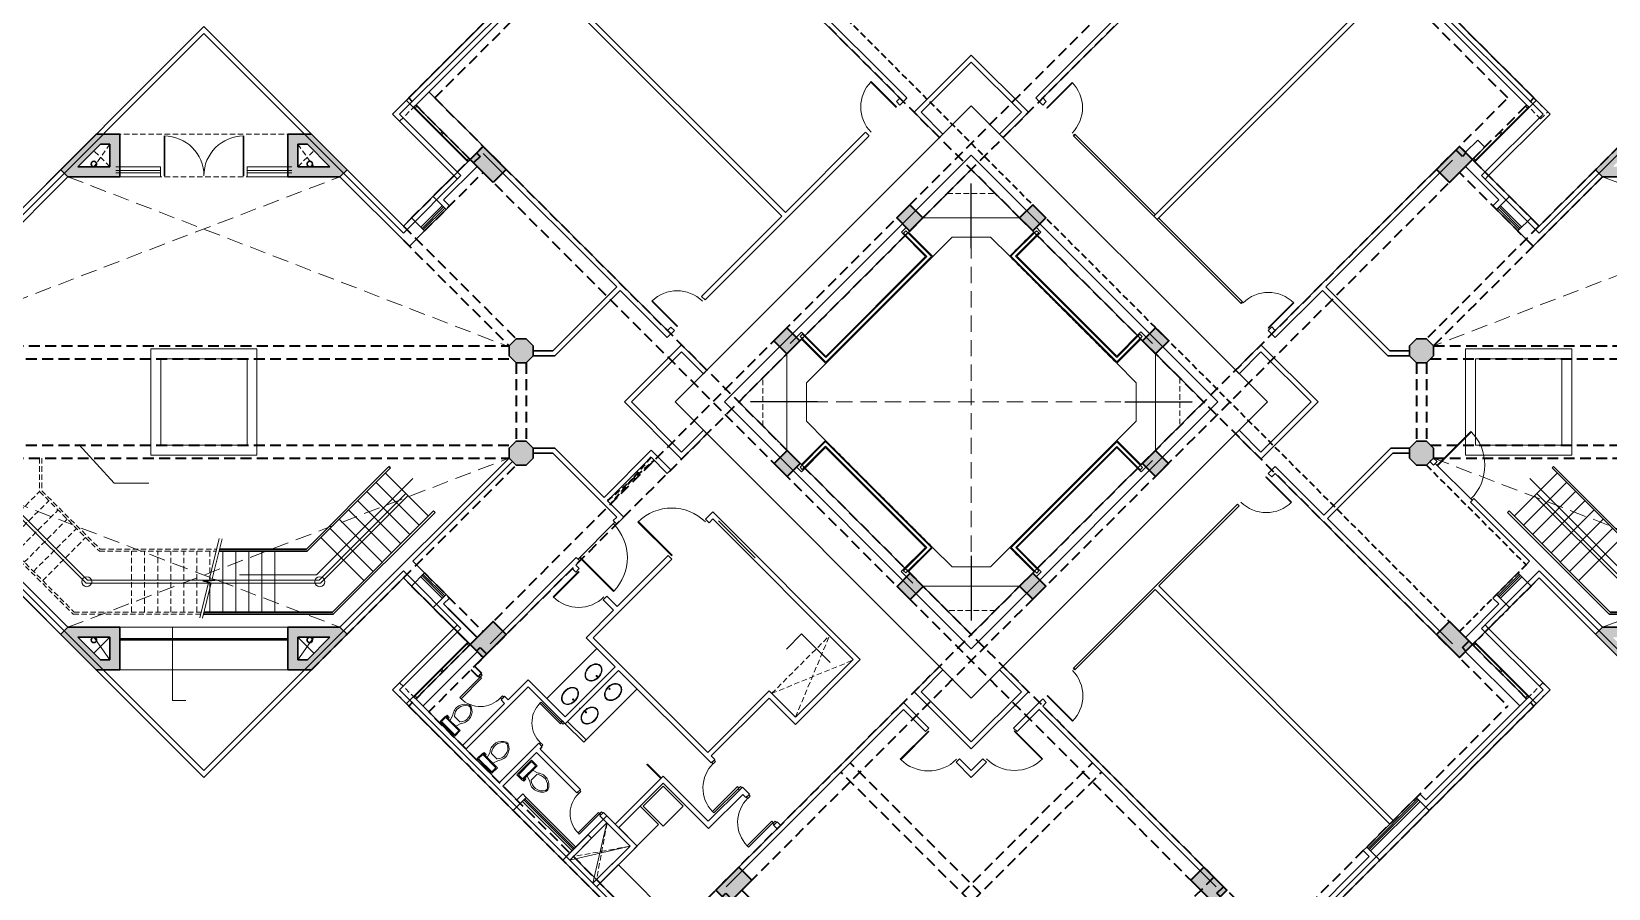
# Model space of a CAD drawing. Header units: inches. Extents: x 5542223 to 12533222, y 497239 to 5189502.
# Drawn here: x 7105477 to 7141803, y 2072452 to 2092188 of the extents above; entities that cross this region are included whole.
import ezdxf

# ---------------------------------------------------------------- set-up
doc = ezdxf.new("R2010")
doc.units = ezdxf.units.IN
doc.header["$MEASUREMENT"] = 0
for name, pattern in [('DASHDOT', [1, 0.5, -0.25, 0, -0.25]), ('DASHED2', [0.375, 0.25, -0.125]), ('HIDDEN', [0.375, 0.25, -0.125]), ('HIDDENX2', [0.75, 0.5, -0.25])]:
    doc.linetypes.add(name, pattern=pattern)
doc.layers.get('0').update_dxf_attribs({"color": 1})
for name, color, linetype, lineweight in [('beam_primary', 7, 'HIDDENX2', 35), ('C_ColHatch', 7, 'Continuous', 0), ('Column', 7, 'Continuous', 35), ('DOOR', 7, 'Continuous', 9), ('ELE', 7, 'Continuous', 13), ('Glass', 251, 'Continuous', 20), ('GLAZING', 7, 'Continuous', 13), ('hatch', 8, 'Continuous', 9), ('Level', 7, 'Continuous', 5), ('Low Wall', 7, 'Continuous', 25), ('Parapet', 253, 'Continuous', 9), ('PROJECTION', 7, 'HIDDEN', 18), ('Railling', 7, 'Continuous', 20), ('Ramp', 7, 'Continuous', 13), ('TH3', 7, 'Continuous', 13), ('WALL', 7, 'Continuous', 30), ('water_supply', 7, 'DASHDOT', 13), ('WIN', 7, 'Continuous', 20)]:
    doc.layers.add(name, color=color, linetype=linetype, lineweight=lineweight)
doc.layers.add('BlkTAdmin', color=7, linetype='Continuous')
doc.layers.add('net', color=7, linetype='DASHED2')
doc.layers.add('fur', color=7, linetype='Continuous', lineweight=15, plot=False)
doc.dimstyles.get("Standard").update_dxf_attribs({"dimtxt": 2.5, "dimasz": 2, "dimexe": 3, "dimexo": 5, "dimgap": 0.09, "dimtad": 1, "dimtoh": 1, "dimdec": 0, "dimzin": 0, "dimdsep": 46, "dimtxsty": 'Standard', "dimcen": 0.09, "dimclrd": 256, "dimclre": 256, "dimclrt": 256, "dimadec": 0, "dimazin": 0, "dimtfac": 1, "dimtdec": 4, "dimtofl": 0, "dimtmove": 0, "dimatfit": 3, "dimfxl": 1, "dimtvp": 500, "dimtolj": 1, "dimtzin": 0, "dimlwd": -1, "dimlwe": -1, "dimarcsym": 0})

# ---------------------------------------------------------------- blocks, each defined once
blk = doc.blocks.new('Door')
for p, q in [((0, 0.458), (0, 0.444)), ((0, 0.458), (0.917, 0.458)), ((0, 0.444), (0.917, 0.444))]:
    blk.add_line(p, q)
blk.add_arc((0, 0.458), 0.917, 270, 360)
blk = doc.blocks.new('Doorr')
for p, q in [((0, -0.458), (0, -0.444)), ((0, -0.444), (0.917, -0.444)), ((0, -0.458), (0.917, -0.458))]:
    blk.add_line(p, q)
blk.add_arc((0, -0.458), 0.917, 0, 90)
blk = doc.blocks.new('COLUMN 750X425')
at = {"layer": 'beam_primary'}
blk.add_hatch(color=256, dxfattribs=at).paths.add_polyline_path([(-635, 212.5), (115, 212.5), (115, -212.5), (-635, -212.5)])
at = {"layer": 'Column'}
for p, q in [((0, 0), (0, 212.5)), ((115, 0), (0, 0))]:
    blk.add_line(p, q, dxfattribs=at)
blk.add_lwpolyline([(-635, 212.5), (115, 212.5), (115, -212.5), (-635, -212.5)], close=True, dxfattribs=at)
blk = doc.blocks.new('col450x615')
at = {"layer": 'C_ColHatch', "ltscale": 0.1}
blk.add_hatch(color=256, dxfattribs=at).paths.add_polyline_path([(-225, 225), (-225, -225), (225, -225), (225, 225)])
at = {"layer": 'Column', "ltscale": 0.1}
blk.add_lwpolyline([(-225, -225), (225, -225), (225, 225), (-225, 225)], close=True, dxfattribs=at)
blk = doc.blocks.new('Toilet - top')
for p, q in [((-10, -8.5), (-8, -8.5)), ((-10, -9.5), (-10, -8.5)), ((-7, -9.5), (-10, -9.5)), ((-8, -8.5), (-8, -8)), ((-7, -8), (-7, -9.5)), ((-4, -8), (-6, -14)), ((4, -14), (-4, -14)), ((4, -8), (6, -14)), ((9.5, -6), (9.5, -2))]:
    blk.add_line(p, q)
blk.add_lwpolyline([(10.5, -8), (10.5, 0), (-10.5, 0), (-10.5, -8)], close=True)
for points in [[(-9.5, -2), (-9.5, -6)], [(8.5, -1), (-8.5, -1)], [(-8.5, -7), (8.5, -7)]]:
    blk.add_lwpolyline(points)
for centre, radius, start, end in [((-8.6, -1.9), 0.884, 81.8699, 188.1301), ((-8.6, -6.1), 0.884, 171.8699, 278.1301), ((3.5, -21.6), 12.2, 141.4691, 247.9714), ((4.2, -21.8), 11.3, 136.3677, 238.9468), ((-3.5, -21.6), 12.2, 292.0284, 38.5307), ((-4.2, -21.8), 11.3, 301.053, 43.6321), ((8.6, -1.9), 0.884, 351.8699, 98.1301), ((8.6, -6.1), 0.884, 261.8699, 8.1301), ((0, -27.9), 4, 245.7318, 294.2682), ((0, -29), 4, 254.8605, 285.1395)]:
    blk.add_arc(centre, radius, start, end)
blk = doc.blocks.new('basin2')
for points in [[(278, -206, 0.12976), (261, -133, 0.106426), (201, -63, 0.084431), (116, -18, 0.073534), (7, 0, 0.073534), (-102, -14, 0.084431), (-188, -55, 0.106426), (-251, -122, 0.12976), (-272, -195, 0.12976), (-254, -269, 0.106426), (-194, -339, 0.084431), (-109, -383, 0.073534), (-1, -402, 0.073534), (108, -388, 0.084431), (195, -347, 0.106426), (258, -279, 0.12976)], [(263, -201, 0.119977), (247, -140, 0.106426), (192, -75, 0.084431), (111, -33, 0.073534), (7, -15, 0.073534), (-97, -28, 0.084431), (-180, -67, 0.106426), (-238, -130, 0.12976), (-257, -196, 0.009633), (-257, -201, 0.119977), (-240, -262, 0.106426), (-185, -327, 0.084431), (-104, -369, 0.073534), (0, -387, 0.073534), (104, -373, 0.084431), (187, -334, 0.106426), (245, -272, 0.12976), (263, -206, 0.009633)]]:
    blk.add_lwpolyline(points, format="xyb", close=True)
for radius in [17.8, 12.2]:
    blk.add_circle((-4, -64), radius)
blk = doc.blocks.new('TerraceAdmin')
at = {"layer": 'Parapet', "color": 7, "ltscale": 0.1}
for p, q in [((-6629, -3963), (-13169, -10505)), ((13170, -10504), (6629, -3963)), ((-13081, -13244), (-17678, -8648)), ((17678, -8648), (13081, -13244)), ((-13169, -10505), (-11756, -11918)), ((11756, -11918), (13170, -10504)), ((-11756, -11918), (-13081, -13244)), ((13081, -13244), (11756, -11918)), ((11616, -16141), (11616, -18126)), ((11616, -16141), (13602, -16141)), ((13602, -18126), (13602, -16141)), ((11616, -18126), (13602, -18126)), ((-22276, -21020), (-17678, -25618)), ((-17678, -25618), (-13081, -21022)), ((-13081, -21022), (-11756, -22348)), ((11756, -22348), (13081, -21022)), ((13081, -21022), (17678, -25618)), ((-11756, -22348), (-13170, -23762)), ((13170, -23762), (11756, -22348)), ((-13170, -23762), (-6629, -30303)), ((6629, -30303), (13170, -23762)), ((-9329, -27604), (-8392, -26667)), ((-9247, -27685), (-8392, -26829)), ((-8392, -26829), (-8717, -28215)), ((-8392, -26667), (-7699, -27360)), ((-8392, -26829), (-7861, -27360)), ((-7861, -27360), (-9247, -27685)), ((-7861, -27360), (-8717, -28215)), ((-7699, -27360), (-8636, -28297))]:
    blk.add_line(p, q, dxfattribs=at)
at = {"layer": 'Parapet', "color": 7}
for p, q in [((-11918, -11918), (-11837, -12000)), ((11918, -11918), (11837, -12000)), ((-11918, -22348), (-11837, -22267)), ((11918, -22348), (11837, -22267))]:
    blk.add_line(p, q, dxfattribs=at)
at = {"layer": 'Parapet', "color": 7, "ltscale": 0.1}
for points in [[(22355, -13163), (17678, -8485), (13081, -13081), (11918, -11918), (13332, -10504), (6629, -3801), (5215, -5215), (0, 0), (-5215, -5215), (-6629, -3801), (-13332, -10505), (-11918, -11918), (-13081, -13081), (-17678, -8485), (-22274, -13081), (-22300, -13055)], [(-17678, -8648), (-22274, -13244), (-22274, -13244), (-22381, -13137)], [(-733, -11044), (-1317, -10460), (0, -9143), (1317, -10460), (733, -11044), (652, -10963), (1154, -10460), (0, -9306), (-1154, -10460), (-652, -10963), (-733, -11044)], [(-16455, -18357), (-16455, -15912), (-18900, -15912), (-18900, -18357), (-16455, -18357)], [(-6089, -16400), (-6673, -15816), (-7990, -17133), (-6673, -18450), (-6089, -17866), (-6171, -17785), (-6673, -18288), (-7828, -17133), (-6673, -15979), (-6171, -16482), (-6089, -16400)], [(6089, -17866), (6673, -18450), (7990, -17133), (6673, -15816), (6089, -16400), (6171, -16482), (6673, -15979), (7828, -17133), (6673, -18288), (6171, -17785), (6089, -17866)], [(13832, -18356), (13832, -15911), (11386, -15911), (11386, -18356), (13832, -18356)], [(-16685, -18127), (-16685, -16142), (-18670, -16142), (-18670, -18127), (-16685, -18127)], [(-22300, -21208), (-22276, -21183), (-17678, -25781), (-13081, -21185), (-11918, -22348), (-13332, -23762), (-6629, -30466), (-5215, -29051), (-4358, -29909), (-4358, -32642), (-5819, -34104), (0, -39923), (5819, -34104), (4358, -32642), (4358, -29909), (5215, -29051), (6629, -30466), (13332, -23762), (11918, -22348), (13081, -21185), (17678, -25781), (22355, -21104), (22274, -21022)], [(733, -23222), (1317, -23807), (0, -25124), (-1317, -23807), (-733, -23222), (-652, -23304), (-1154, -23807), (0, -24961), (1154, -23807), (652, -23304), (733, -23222)]]:
    blk.add_lwpolyline(points, dxfattribs=at)
for points in [[(-6822, -17133), (0, -10311), (6822, -17133), (0, -23955)], [(0, -22815), (-5682, -17133), (0, -11452), (5682, -17133)], [(0, -22490), (-5356, -17133), (0, -11777), (5356, -17133)]]:
    blk.add_lwpolyline(points, close=True, dxfattribs=at)
at = {"layer": 'TH3', "color": 7}
blk.add_lwpolyline([(11616, -16141), (13602, -16141), (13602, -18126), (11616, -18126)], close=True, dxfattribs=at)
blk = doc.blocks.new('Admin')
at = {"layer": 'Column'}
for points in [[(53585, 1168), (53585, 938), (53423, 776), (53193, 776), (53030, 938), (53030, 1168), (53193, 1331), (53423, 1331)], [(73770, 1168), (73770, 938), (73933, 776), (74163, 776), (74325, 938), (74325, 1168), (74163, 1331), (73933, 1331)], [(53585, -1417), (53585, -1187), (53423, -1024), (53193, -1024), (53030, -1187), (53030, -1417), (53193, -1580), (53423, -1580)], [(73770, -1417), (73770, -1187), (73933, -1024), (74163, -1024), (74325, -1187), (74325, -1417), (74163, -1580), (73933, -1580)]]:
    blk.add_hatch(color=256, dxfattribs=at).paths.add_polyline_path(points)
at = {"layer": 'WALL'}
h = blk.add_hatch(color=256, dxfattribs=at)
h.paths.add_polyline_path([(42784, 5145), (43683, 6044), (43970, 6044), (44066, 6044), (44066, 5064), (42866, 5064)])
h.paths.add_polyline_path([(43095, 5294), (43836, 5294), (43836, 5814), (43615, 5814)], flags=16)
h.paths.add_polyline_path([(43520, 6044), (43683, 6044), (42784, 5145), (42703, 5226)])
h = blk.add_hatch(color=256, dxfattribs=at)
h.paths.add_polyline_path([(49216, 5145), (48317, 6044), (48029, 6044), (47934, 6044), (47934, 5064), (49134, 5064)])
h.paths.add_polyline_path([(48904, 5294), (48164, 5294), (48164, 5814), (48384, 5814)], flags=16)
h.paths.add_polyline_path([(48479, 6044), (48317, 6044), (49216, 5145), (49297, 5226)])
h = blk.add_hatch(color=256, dxfattribs=at)
h.paths.add_polyline_path([(78139, 5145), (79038, 6044), (79325, 6044), (79421, 6044), (79421, 5064), (78221, 5064)])
h.paths.add_polyline_path([(78451, 5294), (79191, 5294), (79191, 5814), (78971, 5814)], flags=16)
h.paths.add_polyline_path([(78875, 6044), (79038, 6044), (78139, 5145), (78058, 5226)])
h = blk.add_hatch(color=256, dxfattribs=at)
h.paths.add_polyline_path([(42703, -5475), (42866, -5313), (44066, -5313), (44065, -6293), (43522, -6293)])
h.paths.add_polyline_path([(43096, -5543), (43616, -6063), (43836, -6063), (43836, -5543)], flags=16)
h = blk.add_hatch(color=256, dxfattribs=at)
h.paths.add_polyline_path([(49297, -5475), (49134, -5313), (47934, -5313), (47935, -6293), (48478, -6293)])
h.paths.add_polyline_path([(48904, -5543), (48384, -6063), (48164, -6063), (48164, -5543)], flags=16)
h = blk.add_hatch(color=256, dxfattribs=at)
h.paths.add_polyline_path([(78058, -5475), (78221, -5313), (79421, -5313), (79420, -6293), (78877, -6293)])
h.paths.add_polyline_path([(78451, -5543), (78971, -6063), (79191, -6063), (79191, -5543)], flags=16)
at = {"layer": 'beam_primary', "ltscale": 500}
for p, q in [((50719, 6878), (56676, 12836)), ((76637, 6878), (70680, 12835)), ((70680, 12234), (51181, -7264)), ((51319, 6878), (56675, 12234)), ((56675, 12234), (76036, -7127)), ((76036, 6878), (70680, 12234)), ((52132, 5463), (50717, 6878)), ((51319, 6878), (70680, -12483)), ((62032, -7127), (76036, 6878)), ((75223, 5463), (76637, 6878)), ((78876, 6044), (74163, 1331)), ((50783, 4115), (52433, 5764)), ((76759, 3927), (74922, 5764)), ((51084, 3814), (52433, 5163)), ((52433, 5163), (69184, -11588)), ((78221, 5064), (74325, 1168)), ((50596, 3927), (53193, 1331)), ((50596, 3602), (53030, 1168)), ((38970, 1168), (53030, 1168)), ((74325, 1168), (88385, 1168)), ((38900, 868), (53100, 868)), ((53193, 776), (53193, -1024)), ((53423, 776), (53423, -1024)), ((73933, 776), (73933, -1098)), ((74163, 776), (74163, -1098)), ((74255, 868), (88455, 868)), ((38900, -1117), (53100, -1117)), ((38970, -1417), (53030, -1417)), ((74255, -1117), (88455, -1117)), ((74325, -1417), (88385, -1417)), ((48479, -6293), (53193, -1580)), ((52132, -5712), (50718, -7127)), ((75223, -5712), (76637, -7127)), ((56730, -13139), (50718, -7127)), ((56538, -12621), (51181, -7264)), ((56538, -12621), (62005, -7153)), ((70680, -13084), (76637, -7127)), ((70680, -12483), (76036, -7127)), ((59745, -15159), (66469, -8435)), ((59745, -15583), (66681, -8647)), ((67610, -15583), (60674, -8647)), ((67610, -15159), (60886, -8435))]:
    blk.add_line(p, q, dxfattribs=at)
at = {"layer": 'beam_primary', "ltscale": 300}
for p, q in [((52132, 5463), (52433, 5764)), ((75223, 5463), (75060, 5626)), ((56304, -1399), (55371, -2474)), ((55300, -2403), (56375, -1470))]:
    blk.add_line(p, q, dxfattribs=at)
at = {"layer": 'beam_primary', "ltscale": 500}
for points in [[(51084, -4063), (52433, -5412), (68965, 11120), (66287, 13798)], [(76621, 3464), (74922, 5163), (58390, -11369), (59745, -12724), (59745, -15809), (58459, -17095)], [(50783, -4364), (52433, -6013)], [(69265, -11069), (67610, -12724), (67610, -15809), (68896, -17095)]]:
    blk.add_lwpolyline(points, dxfattribs=at)
at = {"layer": 'beam_primary', "ltscale": 300}
for points in [[(74163, -1580), (76458, -3876), (74922, -5412), (58390, 11120), (61068, 13798)], [(76572, -4364), (74922, -6013)]]:
    blk.add_lwpolyline(points, dxfattribs=at)
at = {"layer": 'Column'}
for p, q in [((50783, -4364), (50783, -4364)), ((51455, -5035), (52123, -5704)), ((51455, -5035), (52123, -5704)), ((51618, -4873), (52286, -5541)), ((52235, -6211), (52433, -6013)), ((52314, -6453), (52153, -6292)), ((52235, -6211), (52396, -6372)), ((52314, -6453), (52396, -6372))]:
    blk.add_line(p, q, dxfattribs=at)
at = {"layer": 'ELE'}
for p, q in [((53900, -6950), (55049, -5801)), ((54802, -7908), (55979, -6731))]:
    blk.add_line(p, q, dxfattribs=at)
for points in [[(52396, -6484), (51923, -6958), (51894, -6930), (52368, -6456)], [(52379, -6389), (52407, -6417), (52357, -6467), (52329, -6438)], [(52909, -6919), (52881, -6891), (52831, -6940), (52860, -6969)], [(54212, -7537), (53738, -7064), (53766, -7035), (54240, -7509)], [(54307, -7520), (54279, -7548), (54230, -7499), (54258, -7470)], [(53777, -8050), (53805, -8022), (53756, -7972), (53727, -8001)], [(57752, -8373), (57782, -8403), (57730, -8455), (57700, -8425)], [(54657, -9063), (54686, -9092), (54636, -9141), (54608, -9113)], [(58288, -8982), (57715, -9555), (57749, -9589), (58322, -9016)], [(58388, -9009), (58359, -8979), (58307, -9031), (58336, -9061)], [(58551, -9172), (58580, -9202), (58529, -9253), (58499, -9224)], [(55092, -9576), (54618, -10050), (54647, -10078), (55120, -9604)], [(55188, -9594), (55159, -9565), (55110, -9615), (55138, -9643)], [(59083, -9777), (58514, -10346), (58548, -10380), (59117, -9811)], [(59187, -9808), (59158, -9779), (59106, -9831), (59136, -9860)]]:
    blk.add_lwpolyline(points, close=True, dxfattribs=at)
for centre, radius, start, end in [((52368, -6505), 635, 225.4418, 316.7873), ((54191, -7509), 635, 135.4418, 226.7873), ((58273, -9012), 778, 134.0125, 224.2306), ((55071, -9604), 635, 133.2127, 224.5582), ((59068, -9807), 773, 134.0125, 224.2306)]:
    blk.add_arc(centre, radius, start, end, dxfattribs=at)
at = {"layer": 'fur', "ltscale": 0.1}
for p, q in [((56470, -9859), (56046, -9435)), ((55912, -10418), (56470, -9859)), ((55548, -10782), (56962, -12197))]:
    blk.add_line(p, q, dxfattribs=at)
blk.add_lwpolyline([(56120, -9435), (56579, -9894), (57039, -9435), (56579, -8975)], close=True, dxfattribs=at)
at = {"layer": 'Glass', "ltscale": 3}
for p, q in [((50826, 6660), (52077, 5409)), ((50836, 6671), (52088, 5419)), ((76519, 6671), (75267, 5419)), ((76529, 6660), (75278, 5409)), ((45000, 5204), (43970, 5204)), ((45000, 5204), (43970, 5204)), ((45000, 5154), (43970, 5154)), ((45000, 5154), (43970, 5154)), ((48029, 5204), (47000, 5204)), ((48029, 5204), (47000, 5204)), ((48029, 5154), (47000, 5154)), ((48029, 5154), (47000, 5154)), ((51027, 3872), (51522, 4367)), ((76329, 3872), (75834, 4367)), ((51053, 3845), (51548, 4340)), ((76302, 3845), (75807, 4340)), ((51027, -4121), (51522, -4615)), ((51053, -4094), (51548, -4589)), ((76302, -4094), (75807, -4589)), ((76329, -4121), (75834, -4615)), ((47934, -5583), (44066, -5583)), ((47934, -5583), (44066, -5583)), ((47934, -5603), (44066, -5603)), ((47934, -5603), (44066, -5603)), ((47934, -5603), (44066, -5603)), ((47934, -5603), (44066, -5603)), ((50826, -6909), (52077, -5658)), ((50836, -6920), (52088, -5668)), ((76519, -6920), (75267, -5668)), ((76529, -6909), (75278, -5657)), ((53369, -9291), (54511, -10433)), ((53395, -9265), (54537, -10407)), ((73960, -9265), (72818, -10407)), ((73986, -9291), (72844, -10433))]:
    blk.add_line(p, q, dxfattribs=at)
at = {"layer": 'GLAZING'}
for points in [[(50863, 6644), (50836, 6671), (50881, 6715), (50907, 6688)], [(76492, 6644), (76519, 6671), (76474, 6715), (76448, 6688)], [(51476, 6032), (51449, 6058), (51493, 6102), (51520, 6076)], [(75880, 6032), (75906, 6058), (75862, 6102), (75835, 6076)], [(52088, 5419), (52062, 5446), (52106, 5490), (52132, 5463)], [(75267, 5419), (75294, 5446), (75249, 5490), (75223, 5463)], [(44066, -5573), (44118, -5573), (44118, -5613), (44066, -5613)], [(44709, -5573), (44761, -5573), (44761, -5613), (44709, -5613)], [(44709, -5573), (44761, -5573), (44761, -5613), (44709, -5613)], [(45349, -5573), (45401, -5573), (45401, -5613), (45349, -5613)], [(45349, -5573), (45401, -5573), (45401, -5613), (45349, -5613)], [(45988, -5573), (46040, -5573), (46040, -5613), (45988, -5613)], [(45988, -5573), (46040, -5573), (46040, -5613), (45988, -5613)], [(46628, -5573), (46680, -5573), (46680, -5613), (46628, -5613)], [(46628, -5573), (46680, -5573), (46680, -5613), (46628, -5613)], [(47268, -5573), (47320, -5573), (47320, -5613), (47268, -5613)], [(47268, -5573), (47320, -5573), (47320, -5613), (47268, -5613)], [(47882, -5573), (47934, -5573), (47934, -5613), (47882, -5613)], [(47882, -5573), (47934, -5573), (47934, -5613), (47882, -5613)], [(52088, -5668), (52062, -5695), (52106, -5739), (52132, -5712)], [(75267, -5668), (75293, -5695), (75249, -5739), (75223, -5712)], [(51476, -6281), (51449, -6307), (51493, -6351), (51520, -6325)], [(75879, -6281), (75906, -6307), (75862, -6351), (75835, -6325)], [(50863, -6893), (50836, -6920), (50881, -6964), (50907, -6937)], [(76492, -6893), (76519, -6920), (76474, -6964), (76448, -6937)]]:
    blk.add_lwpolyline(points, close=True, dxfattribs=at)
at = {"layer": 'hatch'}
for points in [[(45907, -5095), (46106, -4284), (45974, -4251), (46261, -4224), (46129, -4192), (46355, -3270)], [(45969, -5100), (46168, -4288), (46037, -4256), (46324, -4229), (46192, -4197), (46418, -3275)]]:
    blk.add_lwpolyline(points, dxfattribs=at)
at = {"layer": 'Level'}
for p, q in [((62557, 4118), (64791, 4118)), ((59428, 989), (59428, -1231)), ((67920, 989), (67920, -1238)), ((74366, -1539), (75214, -2388)), ((55468, -2896), (54620, -3745)), ((57851, -2861), (58699, -3710)), ((57851, -2861), (58699, -3710)), ((62564, -4367), (64791, -4367)), ((43836, -6063), (43466, -5543)), ((43836, -5543), (43466, -5913)), ((48164, -6063), (48534, -5543)), ((48164, -5543), (48534, -5913)), ((45278, -6998), (45584, -6998))]:
    blk.add_line(p, q, dxfattribs=at)
at = {"layer": 'Level', "ltscale": 0.3}
for p, q in [((51170, -2753), (50180, -1763)), ((76185, -2753), (77175, -1763)), ((50958, -2965), (49968, -1975)), ((76397, -2965), (77387, -1975)), ((50534, -3389), (49544, -2400)), ((50746, -3177), (49756, -2187)), ((76609, -3177), (77599, -2187)), ((76822, -3389), (77812, -2400)), ((50109, -3814), (49119, -2824)), ((50321, -3602), (49331, -2612)), ((77034, -3602), (78024, -2612)), ((77246, -3814), (78236, -2824)), ((49685, -4238), (48695, -3248)), ((49897, -4026), (48907, -3036)), ((77458, -4026), (78448, -3036)), ((77670, -4238), (78660, -3248)), ((46435, -4963), (46435, -3563)), ((46735, -4963), (46735, -3563)), ((47035, -4963), (47035, -3563)), ((47335, -4963), (47335, -3563)), ((47635, -4963), (47635, -3563)), ((46135, -4963), (46135, -4280))]:
    blk.add_line(p, q, dxfattribs=at)
at = {"layer": 'Level', "color": 8, "ltscale": 0.3}
for p, q in [((50648, -2232), (48655, -4225)), ((50701, -2285), (48686, -4300)), ((76654, -2285), (78669, -4300)), ((76707, -2232), (78700, -4225)), ((41694, -2709), (43285, -4300)), ((41747, -2656), (43316, -4225)), ((43285, -4300), (48686, -4300)), ((43316, -4225), (48655, -4225))]:
    blk.add_line(p, q, dxfattribs=at)
at = {"layer": 'Level'}
for points in [[(62788, 3229), (63235, 3675), (64120, 3675), (64563, 3233)], [(60324, 765), (59878, 318), (59878, -567), (60321, -1010)], [(67031, -1014), (67477, -567), (67477, 318), (67035, 761)], [(64567, -3478), (64120, -3924), (63235, -3924), (62792, -3481)]]:
    blk.add_lwpolyline(points, dxfattribs=at)
at = {"layer": 'Level', "color": 8, "ltscale": 0.3}
for centre in [(43301, -4263), (48670, -4263)]:
    blk.add_circle(centre, 115, dxfattribs=at)
at = {"layer": 'Low Wall'}
for p, q in [((54324, -7537), (54749, -7961)), ((54377, -7484), (54802, -7908)), ((52808, -8891), (53713, -7986)), ((53713, -7986), (53794, -8067)), ((54749, -7961), (54802, -7908)), ((52889, -8972), (53663, -8198)), ((53663, -8198), (54593, -9128)), ((53744, -8117), (53794, -8067)), ((53744, -8117), (54674, -9046)), ((56205, -8477), (56218, -8464)), ((56523, -8796), (56205, -8477)), ((56537, -8782), (56218, -8464)), ((54593, -9128), (54674, -9046))]:
    blk.add_line(p, q, dxfattribs=at)
at = {"layer": 'PROJECTION', "ltscale": 500}
for p, q in [((50346, 6505), (50718, 6878)), ((50508, 6343), (50881, 6715)), ((76793, 6397), (76474, 6715)), ((76955, 6559), (76637, 6878)), ((76793, 6397), (76955, 6559)), ((50508, 6343), (50346, 6505)), ((43836, 5814), (43466, 5294)), ((43970, 6044), (48029, 6044)), ((48164, 5814), (48534, 5294)), ((43836, 5294), (43466, 5664)), ((48164, 5294), (48534, 5664)), ((45000, 5064), (43970, 5064)), ((43970, 5064), (48029, 5064)), ((48029, 5064), (47000, 5064)), ((42215, -1418), (42215, -2187)), ((41225, -3177), (42215, -2187)), ((41437, -3389), (42427, -2400)), ((42215, -2187), (43591, -3563)), ((41650, -3602), (42640, -2612)), ((41862, -3814), (42852, -2824)), ((42074, -4026), (43064, -3036)), ((42286, -4238), (43276, -3248)), ((43591, -3563), (46283, -3563)), ((44335, -4963), (44335, -3563)), ((44635, -4963), (44635, -3563)), ((44935, -4963), (44935, -3563)), ((45235, -4963), (45235, -3563)), ((45535, -4963), (45535, -3563)), ((45835, -4963), (45835, -3563)), ((46135, -4247), (46135, -3563)), ((59078, -6839), (60411, -5506)), ((59626, -7387), (60411, -5506)), ((59078, -6839), (60934, -6078)), ((50508, -6591), (50345, -6754)), ((50856, -7264), (50345, -6754)), ((50508, -6591), (50881, -6964)), ((76847, -6591), (76474, -6964)), ((77010, -6754), (76692, -7072)), ((76847, -6591), (77010, -6754)), ((55286, -9821), (55042, -11125)), ((55816, -10351), (54512, -10595))]:
    blk.add_line(p, q, dxfattribs=at)
at = {"layer": 'PROJECTION', "ltscale": 1500}
for p, q in [((38970, 1168), (49134, 5064)), ((42866, 5064), (52973, 1168)), ((84489, 5064), (74325, 1168)), ((78221, 5064), (88385, 1168)), ((63678, 4678), (63678, -4928)), ((58875, -124), (68481, -124)), ((38970, -1417), (49134, -5313)), ((42866, -5313), (53030, -1417)), ((74325, -1417), (84489, -5313)), ((78221, -5313), (88385, -1417))]:
    blk.add_line(p, q, dxfattribs=at)
at = {"layer": 'PROJECTION', "ltscale": 500}
for points in [[(59429, -1232), (58875, -678), (58875, 428), (59768, 1321), (60324, 765), (62788, 3229), (62232, 3785), (63125, 4678), (64232, 4678), (65120, 3789), (64563, 3233), (67027, 768), (67584, 1325), (68481, 428), (68481, -678), (67589, -1571), (67031, -1014), (64567, -3478), (65124, -4035), (64232, -4928), (63125, -4928), (62228, -4031), (62785, -3474), (60321, -1010), (59764, -1567), (59728, -1532)], [(67027, 768), (64563, 3233), (65120, 3789)], [(59764, -1567), (60317, -1014), (62785, -3474), (62228, -4031), (62264, -4067)], [(42265, -1418), (42265, -2167), (43611, -3513), (46296, -3513)], [(40978, -3425), (41225, -3177), (43011, -4963), (45939, -4963)], [(41013, -3460), (41225, -3248), (42990, -5013), (45927, -5013)]]:
    blk.add_lwpolyline(points, dxfattribs=at)
at = {"layer": 'Railling', "ltscale": 0.1}
blk.add_lwpolyline([(62186, 3902), (62069, 3786), (62626, 3229), (60324, 927), (59767, 1484), (59504, 1221)], dxfattribs=at)
at = {"layer": 'Railling'}
for points in [[(62414, 3968), (62232, 3786), (62788, 3229), (60324, 765), (59767, 1322), (59732, 1286)], [(67770, 1139), (67584, 1325), (67027, 768), (64563, 3233), (65120, 3789), (64942, 3968)], [(65166, 3906), (65283, 3789), (64726, 3233), (67027, 931), (67584, 1488), (67851, 1221)], [(59728, -1532), (59764, -1567), (60321, -1010), (62785, -3474), (62228, -4031), (62414, -4217)], [(64942, -4217), (65124, -4035), (64567, -3478), (67031, -1014), (67588, -1571), (67770, -1388)], [(67031, -1148), (64701, -3478), (65237, -4014), (65184, -4067), (64595, -3478), (67031, -1042), (67620, -1631), (67567, -1684), (67031, -1148)], [(59647, -1613), (59764, -1730), (60321, -1173), (62622, -3474), (62065, -4031), (62332, -4298)], [(67851, -1470), (67588, -1733), (67031, -1176), (64729, -3478), (65286, -4035), (65173, -4148)]]:
    blk.add_lwpolyline(points, dxfattribs=at)
at = {"layer": 'Railling', "ltscale": 0.1}
for points in [[(59735, 1382), (60324, 793), (62760, 3229), (62171, 3818), (62118, 3765), (62654, 3229), (60324, 899), (59788, 1435)], [(67616, 1385), (67027, 797), (64591, 3233), (65180, 3821), (65233, 3768), (64698, 3233), (67027, 903), (67563, 1438)], [(59785, -1680), (60321, -1144), (62650, -3474), (62115, -4010), (62168, -4063), (62757, -3474), (60321, -1038), (59732, -1627)]]:
    blk.add_lwpolyline(points, close=True, dxfattribs=at)
at = {"layer": 'WALL', "ltscale": 0.5}
for p, q in [((62032, 6877), (57870, 11039)), ((62194, 6878), (58033, 11039)), ((65161, 6878), (69322, 11039)), ((65323, 6878), (69485, 11039)), ((50664, 6823), (53126, 9285)), ((76692, 6823), (74229, 9285)), ((62114, 6796), (62114, 6796)), ((65242, 6796), (65242, 6796)), ((65323, 6715), (65405, 6796)), ((66030, 6008), (66066, 6043)), ((55509, 2525), (52433, 5601)), ((56676, 1521), (52514, 5683)), ((56675, 1358), (55589, 2443)), ((56757, 1602), (56676, 1521)), ((56838, 1521), (56757, 1602)), ((70598, -1689), (70598, -1689)), ((57724, -2656), (57557, -2822)), ((57724, -2818), (57639, -2904)), ((61121, -6054), (59626, -7549)), ((60959, -6054), (59626, -7387)), ((50663, -7072), (53126, -9534)), ((62113, -7208), (58033, -11288)), ((62113, -7045), (59285, -9874)), ((65242, -7208), (69322, -11288)), ((65251, -7036), (65251, -7036)), ((65323, -6964), (65405, -7045)), ((65323, -7127), (69403, -11207)), ((76692, -7072), (74229, -9534)), ((53426, -9234), (53126, -9534)), ((53288, -9372), (53126, -9534)), ((53345, -9152), (53207, -9290)), ((73929, -9234), (74010, -9152)), ((73929, -9234), (74229, -9534)), ((74010, -9152), (74148, -9290)), ((55123, -9658), (55816, -10351)), ((54851, -10093), (54268, -10676)), ((59203, -9955), (57952, -11207)), ((54932, -10174), (54512, -10595)), ((55816, -10351), (55042, -11125)), ((55979, -10351), (55123, -11207)), ((72706, -10457), (72787, -10376)), ((72706, -10457), (72843, -10595)), ((72787, -10376), (73087, -10676)), ((54268, -10676), (56730, -13139)), ((54512, -10595), (54830, -10913)), ((72843, -10595), (70462, -12976)), ((73087, -10676), (70625, -13139)), ((54911, -10994), (55042, -11125)), ((55123, -11206), (56893, -12976))]:
    blk.add_line(p, q, dxfattribs=at)
at = {"layer": 'WALL', "ltscale": 0.6}
for p, q in [((53957, 9515), (59314, 4158)), ((54038, 9597), (59395, 4239)), ((73318, 9597), (67880, 4159)), ((73399, 9515), (67961, 4078)), ((62032, 6877), (61951, 6796)), ((61951, 6796), (62033, 6714)), ((62114, 6796), (62033, 6714)), ((65242, 6796), (65323, 6715)), ((65323, 6878), (65405, 6796)), ((57546, 2228), (61316, 5998)), ((59395, 4239), (61235, 6079)), ((61244, 6088), (61325, 6007)), ((66030, 6008), (67880, 4159)), ((66066, 6043), (67915, 4194)), ((70680, 1521), (74682, 5524)), ((74215, 5057), (74682, 5524)), ((71846, 2525), (74763, 5442)), ((57465, 2309), (59314, 4158)), ((67961, 4078), (69891, 2147)), ((57546, 2228), (57465, 2309)), ((69927, 2182), (69891, 2147)), ((70680, 1359), (71765, 2444)), ((70517, 1521), (70598, 1603)), ((70598, -1689), (70517, -1770)), ((70598, -1852), (70517, -1770)), ((70680, -1770), (70598, -1852)), ((70680, -1608), (71802, -2730)), ((70680, -1770), (74682, -5772)), ((66030, -6257), (69810, -2478)), ((67996, -4362), (69845, -2513)), ((69845, -2513), (69810, -2478)), ((57557, -2822), (57639, -2904)), ((61121, -6054), (57724, -2656)), ((60959, -6054), (57724, -2818)), ((71883, -2811), (74763, -5691)), ((54565, -4044), (54483, -3962)), ((54646, -3962), (54565, -3881)), ((54646, -3962), (54565, -4044)), ((56696, -3658), (56779, -3741)), ((66066, -6292), (67915, -4443)), ((73317, -9845), (67915, -4443)), ((73399, -9764), (67996, -4362)), ((55473, -6225), (54803, -5555)), ((66030, -6257), (66066, -6292)), ((62702, -7634), (62113, -7045)), ((62620, -7715), (62113, -7208)), ((64653, -7634), (65251, -7036)), ((64735, -7715), (65251, -7199)), ((65251, -7036), (65323, -6964)), ((65323, -7127), (65405, -7045)), ((62702, -7634), (62620, -7715)), ((64653, -7634), (64735, -7715)), ((63409, -8341), (63328, -8422)), ((63678, -8610), (63409, -8341)), ((63678, -8610), (63946, -8341)), ((63946, -8341), (64028, -8422)), ((63678, -8772), (63328, -8422)), ((63678, -8772), (64028, -8422))]:
    blk.add_line(p, q, dxfattribs=at)
at = {"layer": 'WALL'}
for p, q in [((53207, 9041), (50827, 6661)), ((74148, 9041), (76529, 6660)), ((50827, 6661), (50664, 6823)), ((76529, 6660), (76692, 6823)), ((76529, 6660), (76692, 6823)), ((43520, 6044), (41103, 3627)), ((43096, 5294), (43616, 5814)), ((43520, 6044), (44066, 6044)), ((43616, 5814), (43836, 5814)), ((43836, 5814), (43836, 5294)), ((44066, 6044), (44066, 5064)), ((48479, 6044), (47934, 6044)), ((47934, 6044), (47934, 5064)), ((48164, 5814), (48164, 5294)), ((48384, 5814), (48164, 5814)), ((48904, 5294), (48384, 5814)), ((48479, 6044), (50596, 3927)), ((75343, 5909), (75060, 5626)), ((75506, 5746), (75343, 5909)), ((78876, 6044), (76759, 3927)), ((51278, 4610), (52132, 5463)), ((75506, 5746), (75223, 5463)), ((76006, 4680), (75223, 5463)), ((76077, 4610), (75223, 5463)), ((42866, 5064), (42703, 5226)), ((43096, 5294), (43836, 5294)), ((48904, 5294), (48164, 5294)), ((49134, 5064), (49297, 5226)), ((51522, 4528), (52295, 5301)), ((75833, 4528), (75060, 5301)), ((78221, 5064), (78058, 5226)), ((42866, 5064), (41266, 3464)), ((42866, 5064), (44066, 5064)), ((49134, 5064), (47934, 5064)), ((49134, 5064), (50734, 3464)), ((78221, 5064), (76621, 3464)), ((78221, 5064), (79421, 5064)), ((51278, 4610), (51579, 4309)), ((51522, 4528), (51660, 4390)), ((51660, 4390), (51579, 4309)), ((75833, 4528), (75695, 4390)), ((75695, 4390), (75776, 4309)), ((76077, 4610), (75776, 4309)), ((50783, 4115), (50596, 3927)), ((50783, 4115), (51084, 3814)), ((50783, 4115), (50783, 4115)), ((50783, 4115), (51084, 3814)), ((67961, 4078), (67880, 4159)), ((67996, 4113), (69927, 2182)), ((76572, 4115), (76271, 3814)), ((76572, 4115), (76572, 4115)), ((76572, 4115), (76759, 3927)), ((51084, 3814), (50734, 3464)), ((76271, 3814), (76621, 3464)), ((55509, 2525), (54037, 1053)), ((55590, 2444), (54084, 938)), ((71765, 2444), (73271, 938)), ((71846, 2525), (73318, 1053)), ((70517, 1521), (70680, 1359)), ((70598, 1603), (70680, 1521)), ((53585, 1053), (54037, 1053)), ((53585, 938), (54084, 938)), ((73770, 938), (73271, 938)), ((73770, 1053), (73318, 1053)), ((49134, -5313), (53030, -1417)), ((53585, -1187), (54084, -1187)), ((53585, -1302), (54037, -1302)), ((54037, -1302), (55509, -2774)), ((54084, -1187), (55219, -2322)), ((71802, -2730), (73345, -1187)), ((71883, -2811), (73392, -1302)), ((73770, -1187), (73345, -1187)), ((73770, -1302), (73392, -1302)), ((74325, -1417), (74244, -1498)), ((74407, -1498), (74325, -1417)), ((48380, -3563), (50299, -1644)), ((50263, -1609), (50299, -1644)), ((50815, -3794), (53111, -1498)), ((74325, -1580), (74244, -1498)), ((74407, -1498), (74325, -1580)), ((77092, -1609), (77056, -1644)), ((78975, -3563), (77056, -1644)), ((55300, -2403), (55671, -2774)), ((75255, -2347), (75174, -2428)), ((76540, -3794), (75174, -2428)), ((76759, -3851), (75255, -2347)), ((51324, -2670), (51289, -2634)), ((55427, -2856), (55509, -2937)), ((76031, -2670), (76066, -2634)), ((43520, -6293), (40734, -3506)), ((42866, -5313), (40897, -3344)), ((46347, -3563), (48380, -3563)), ((51084, -4063), (50815, -3794)), ((54579, -3704), (54660, -3785)), ((76459, -3876), (76540, -3794)), ((78221, -5313), (76759, -3851)), ((48479, -6293), (50596, -4176)), ((50783, -4364), (50596, -4176)), ((50783, -4364), (51084, -4063)), ((50946, -4201), (51084, -4063)), ((76572, -4364), (76271, -4063)), ((76572, -4364), (76759, -4176)), ((78876, -6293), (76759, -4176)), ((51278, -4859), (51579, -4558)), ((51522, -4777), (51660, -4639)), ((51660, -4639), (51579, -4558)), ((75695, -4639), (75776, -4558)), ((75833, -4777), (75695, -4639)), ((76077, -4859), (75776, -4558)), ((76572, -4364), (76572, -4364)), ((51278, -4859), (52132, -5712)), ((51522, -4777), (52295, -5550)), ((75833, -4777), (75069, -5541)), ((76077, -4859), (75232, -5704)), ((42866, -5313), (42703, -5475)), ((42866, -5313), (44066, -5313)), ((44066, -6293), (44066, -5313)), ((49134, -5313), (47934, -5313)), ((47934, -6293), (47934, -5313)), ((49134, -5313), (49297, -5475)), ((75819, -5117), (75232, -5704)), ((78221, -5313), (78058, -5475)), ((78221, -5313), (79421, -5313)), ((43096, -5543), (43836, -5543)), ((43096, -5543), (43616, -6063)), ((43836, -6063), (43836, -5543)), ((48904, -5543), (48164, -5543)), ((48164, -6063), (48164, -5543)), ((48904, -5543), (48384, -6063)), ((43616, -6063), (43836, -6063)), ((48384, -6063), (48164, -6063)), ((43520, -6293), (44066, -6293)), ((48479, -6293), (47934, -6293)), ((54324, -7374), (53470, -6520)), ((54324, -7537), (53470, -6683)), ((50826, -6909), (50663, -7072)), ((51954, -8037), (50826, -6909)), ((74148, -9290), (76529, -6909)), ((76529, -6909), (76692, -7072)), ((52808, -8891), (52035, -8118)), ((53207, -9290), (52889, -8972)), ((53426, -9234), (53345, -9152)), ((55205, -9577), (55473, -9845)), ((59122, -9874), (59203, -9793)), ((54851, -10093), (54932, -10174)), ((55555, -9927), (55979, -10351))]:
    blk.add_line(p, q, dxfattribs=at)
at = {"layer": 'WALL', "ltscale": 0.1}
for p, q in [((62194, 6878), (62113, 6796)), ((62114, 6796), (62195, 6877)), ((62114, 6796), (62195, 6877)), ((65242, 6796), (65161, 6878)), ((56838, 1521), (56675, 1359)), ((70598, -1689), (70680, -1608)), ((70598, -1689), (70680, -1608)), ((55201, -4680), (55282, -4599)), ((55439, -4918), (55201, -4680)), ((55520, -4836), (55282, -4599)), ((54965, -5554), (57605, -8194)), ((53007, -6983), (53470, -6520)), ((54324, -7374), (55473, -6225)), ((54324, -7537), (55554, -6307)), ((57687, -8438), (55554, -6307)), ((52035, -8118), (53470, -6683)), ((59626, -7387), (59019, -6780)), ((51954, -8037), (52926, -7065)), ((52845, -6983), (52926, -6902)), ((52845, -6983), (52926, -7065)), ((52926, -6902), (53007, -6983)), ((59626, -7549), (59019, -6943)), ((65251, -7036), (65170, -7118)), ((57687, -8276), (57768, -8357)), ((57687, -8438), (57768, -8357)), ((55473, -9845), (56576, -8742)), ((55555, -9927), (56576, -8905)), ((57616, -9782), (56576, -8742)), ((57623, -9951), (56576, -8905)), ((58404, -8993), (57616, -9782)), ((58567, -9156), (58404, -8993)), ((58411, -9163), (57623, -9951)), ((58411, -9163), (58486, -9237)), ((58486, -9237), (58567, -9156)), ((55123, -9658), (55205, -9577)), ((59122, -9874), (59203, -9793)), ((59203, -9793), (59285, -9874)), ((59203, -9955), (59122, -9874))]:
    blk.add_line(p, q, dxfattribs=at)
at = {"layer": 'WALL', "ltscale": 0.3}
for p, q in [((55219, -2322), (56304, -1236)), ((55300, -2403), (56304, -1399)), ((56304, -1236), (56757, -1689)), ((56304, -1399), (56675, -1770)), ((56675, -1770), (56757, -1689)), ((55427, -2856), (55509, -2774)), ((55509, -2937), (55671, -2774)), ((52592, -5691), (54579, -3704)), ((52673, -5772), (54483, -3962)), ((54565, -3881), (54660, -3785)), ((54965, -5554), (56779, -3741)), ((55520, -4836), (56696, -3658)), ((56099, -4256), (56626, -3729)), ((54803, -5555), (55439, -4918)), ((57605, -8194), (59019, -6780)), ((57687, -8276), (59019, -6943))]:
    blk.add_line(p, q, dxfattribs=at)
at = {"layer": 'WALL'}
for points in [[(53585, 1168), (53585, 938), (53423, 776), (53193, 776), (53030, 938), (53030, 1168), (53193, 1331), (53423, 1331)], [(73770, 1168), (73770, 938), (73933, 776), (74163, 776), (74325, 938), (74325, 1168), (74163, 1331), (73933, 1331)], [(53585, -1417), (53585, -1187), (53423, -1024), (53193, -1024), (53030, -1187), (53030, -1417), (53193, -1580), (53423, -1580)], [(73770, -1417), (73770, -1187), (73933, -1024), (74163, -1024), (74325, -1187), (74325, -1417), (74163, -1580), (73933, -1580)], [(49297, -5475), (49134, -5313), (47934, -5313), (47935, -6293), (48478, -6293)]]:
    blk.add_lwpolyline(points, close=True, dxfattribs=at)
for points in [[(46359, -3513), (48360, -3513), (50263, -1609)], [(80996, -3513), (78995, -3513), (77092, -1609)], [(45991, -5013), (48981, -5013), (51324, -2670)], [(46003, -4963), (48960, -4963), (51289, -2634)], [(46310, -5013), (48981, -5013), (51324, -2670)], [(81364, -5013), (78374, -5013), (76031, -2670)], [(81352, -4963), (78395, -4963), (76066, -2634)]]:
    blk.add_lwpolyline(points, dxfattribs=at)
for centre in [(43466, 5356), (48439, 5356), (43466, -5605), (48439, -5605)]:
    blk.add_circle(centre, 62.5, dxfattribs=at)
at = {"layer": 'water_supply', "ltscale": 100}
for centre, start, end in [((54586, -7111), 283.0095, 45), ((54648, -7173), 45, 103.0095)]:
    blk.add_arc(centre, 0.5, start, end, dxfattribs=at)
at = {"layer": 'WIN', "ltscale": 3}
for p, q in [((51181, 7016), (52432, 5765)), ((50881, 6715), (52132, 5463)), ((45000, 5294), (43970, 5294)), ((45000, 5294), (43970, 5294)), ((45000, 5294), (45000, 5064)), ((48029, 5294), (47000, 5294)), ((47000, 5294), (47000, 5064)), ((47934, 5294), (47934, 5064)), ((45000, 5064), (43970, 5064)), ((45000, 5064), (43970, 5064)), ((48029, 5064), (47000, 5064)), ((48029, 5064), (47000, 5064)), ((50996, 3902), (51491, 4397)), ((76360, 3902), (75865, 4397)), ((76572, 4115), (76077, 4610)), ((51084, 3814), (51579, 4309)), ((76271, 3814), (75776, 4309)), ((50996, -4151), (51491, -4646)), ((51084, -4063), (51579, -4558)), ((76271, -4063), (75776, -4558)), ((76360, -4151), (75865, -4646)), ((50784, -4364), (51278, -4859)), ((76572, -4364), (76077, -4859)), ((47934, -5313), (44066, -5313)), ((47934, -5573), (44066, -5573)), ((47934, -5573), (44066, -5573)), ((47934, -5573), (44066, -5573)), ((47934, -5573), (44066, -5573)), ((47934, -5613), (44066, -5613)), ((47934, -5613), (44066, -5613)), ((50881, -6964), (52132, -5712)), ((76474, -6964), (75223, -5712)), ((51043, -7127), (52295, -5875)), ((76312, -7126), (75060, -5875)), ((76312, -7126), (75060, -5875)), ((47934, -6293), (44066, -6293)), ((53338, -9322), (54480, -10464)), ((53426, -9234), (54568, -10376)), ((53426, -9234), (54568, -10376)), ((73929, -9234), (72787, -10376)), ((73929, -9234), (72787, -10376)), ((74017, -9322), (72875, -10464)), ((53126, -9534), (54268, -10676)), ((74229, -9534), (73087, -10676))]:
    blk.add_line(p, q, dxfattribs=at)
at = {"layer": 'Column'}
for p, rotation in [((52364, 5532), 135), ((74991, 5532), 45.00000000000001), ((52364, -5781), 225), ((74991, -5781), 315), ((58021, -11438), 225), ((69334, -11438), 315)]:
    blk.add_blockref('COLUMN 750X425', p, dxfattribs=dict(at, rotation=rotation))
at = {"layer": 'Column', "zscale": 0.9444444444445667}
for p, xscale, yscale, rotation in [((62260, 4114), -0.9444444444518926, 0.9444444444961847, 134.9999999999999), ((65092, 4118), 0.9444444444518924, 0.9444444444961844, 225), ((59431, 1286), -0.9444444444518926, 0.9444444444961847, 134.9999999999999), ((67924, 1286), -0.9444444444518925, 0.9444444444961849, 45.00000000000001), ((59435, -1539), 0.9444444444518924, 0.9444444444961844, 225), ((67920, -1539), -0.9444444444518926, 0.9444444444961847, 134.9999999999999), ((62267, -4371), 0.9444444444518924, 0.9444444444961844, 225), ((65092, -4367), -0.9444444444518926, 0.9444444444961847, 134.9999999999999)]:
    blk.add_blockref('col450x615', p, dxfattribs=dict(at, xscale=xscale, yscale=yscale, rotation=rotation))
at = {"layer": 'DOOR', "ltscale": 0.6}
for p, xscale, yscale, zscale, rotation in [((61664, 6379), -900.0000000000181, 899.9999999999999, 900, 315.0000000000105), ((65706, 6361), 899.9999999998536, 900, 900, 45), ((57192, 1904), 900.0000000000182, 900.0000000000002, 900, 135.0000000000105), ((70231, 1865), -899.9999999998532, 899.9999999999997, 900, 224.9999999998322), ((74796, -1969), 1199.999999999915, 1200, 1200, 44.99999999993711), ((57164, -3278), 1200.000000000033, 1200, 1200, 135.1001345648281), ((70182, -2139), 900.0000000000182, 900, 900, 314.9999999999895), ((55044, -3321), -1199.999999999915, 1200.000000000001, 1200, 135.0000000002359), ((54924, -4322), -900.0000000000182, 900, 900, 44.99999999975892), ((65715, -6601), -899.9999999998537, 900, 900, 134.9999999999999)]:
    blk.add_blockref('Door', p, dxfattribs=dict(at, xscale=xscale, yscale=yscale, zscale=zscale, rotation=rotation))
at = {"layer": 'DOOR', "xscale": 1000, "yscale": 1000, "zscale": 1000, "rotation": 90}
for name, p in [('Door', (45542, 5087)), ('Doorr', (46458, 5087))]:
    blk.add_blockref(name, p, dxfattribs=at)
at = {"layer": 'DOOR', "ltscale": 0.1, "zscale": 1000}
for p, xscale, yscale, rotation in [((63015, -8028), 999.9999999999847, 1000.000000000001, 224.9999999999812), ((64349, -8019), -1000.000000000148, 1000, 134.9999999999906)]:
    blk.add_blockref('Doorr', p, dxfattribs=dict(at, xscale=xscale, yscale=yscale, rotation=rotation))
at = {"layer": 'fur', "ltscale": 0.1}
for name, p, xscale, yscale, zscale, rotation in [('basin2', (55089, -6472), -0.8182207559793279, 0.8182207560166715, 0.8182207559776378, 225), ('basin2', (55308, -6691), 0.8182207559793279, 0.8182207560166717, 0.8182207559776378, 45.00000000000001), ('basin2', (54548, -7013), -0.8182207559793279, 0.8182207560166715, 0.8182207559776378, 225), ('Toilet - top', (51609, -7654), -22.72729472370661, 22.72729472373612, 22.72729472373565, 134.9999999999999), ('basin2', (54767, -7232), 0.8182207559793279, 0.8182207560166717, 0.8182207559776378, 45.00000000000001), ('Toilet - top', (52463, -8508), -22.72729472370661, 22.72729472373612, 22.72729472373565, 134.9999999999999), ('Toilet - top', (53379, -8543), 22.72729472370661, 22.72729472373612, 22.72729472373565, 45)]:
    blk.add_blockref(name, p, dxfattribs=dict(at, xscale=xscale, yscale=yscale, zscale=zscale, rotation=rotation))
at = {"layer": 'Level'}
for points in [[(43119, -1101), (43931, -1994), (44732, -1994)], [(46817, -4107), (48591, -4107), (50812, -1886)], [(80539, -4107), (78764, -4107), (76543, -1886)], [(45278, -5313), (45278, -6998)], [(60424, -6124), (59766, -5466), (59421, -5814)]]:
    blk.add_leader(points, dimstyle='Standard', dxfattribs=at)
at = {"layer": 'net'}
for points in [[(63678, 3415), (63678, 4911)], [(60138, -124), (58582, -124)], [(67217, -124), (68773, -124)], [(63678, -3664), (63678, -5160)]]:
    blk.add_leader(points, dimstyle='Standard', dxfattribs=at)

msp = doc.modelspace()

# ---------------------------------------------------------------- linework, layer by layer
msp.add_circle((6864263.374, 1819279.277), 1322040.52)

# ---------------------------------------------------------------- block references
at = {"layer": 'BlkTAdmin', "color": 6, "lineweight": 50}
msp.add_blockref('TerraceAdmin', (7127125.133, 2100788.772), dxfattribs=at)
at = {"layer": 'Ramp'}
msp.add_blockref('Admin', (7063447.581, 2083780.055), dxfattribs=at)

doc.saveas('drawing.dxf')
